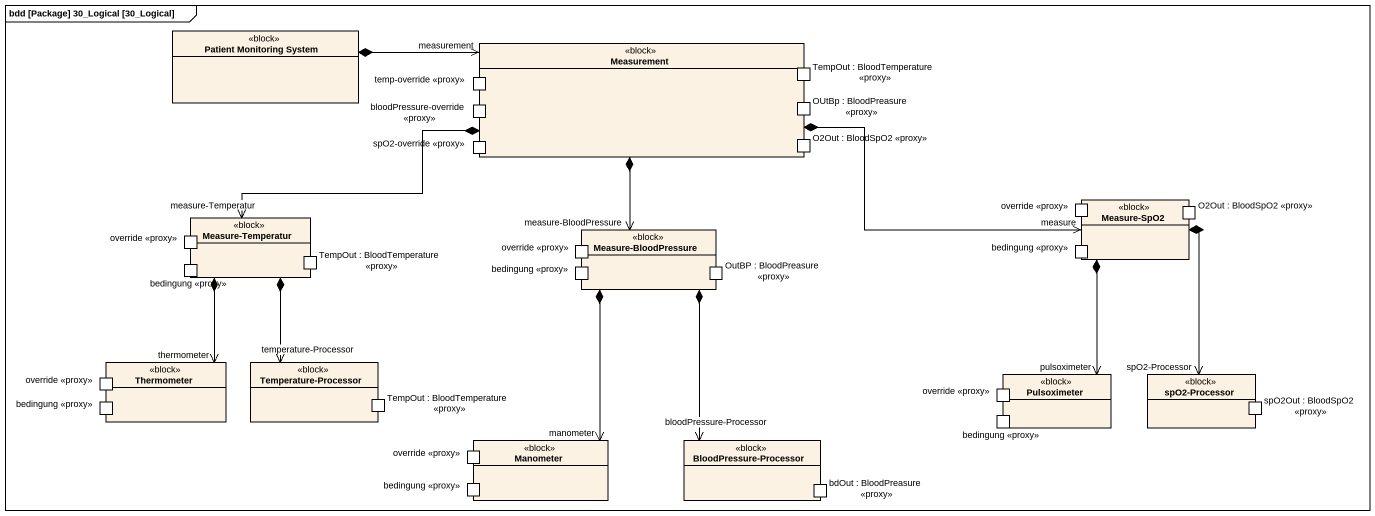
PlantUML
@startuml
mainframe bdd [Package] 30_Logical [30_Logical]
allowmixing
hide circle
hide empty members
class "Patient Monitoring System" as Patient_Monitoring_System <<block>>
rectangle Measurement <<block>> {
  port "temp-override <<proxy>>" as temp_override_proxy
  port "TempOut : BloodTemperature <<proxy>>" as TempOut_BloodTemperature
  port "bloodPressure-override <<proxy>>" as bloodPressure_override_proxy
  port "OUtBp : BloodPreasure <<proxy>>" as OUtBp_BloodPreasure_proxy
  port "spO2-override <<proxy>>" as spO2_override_proxy
  port "O2Out : BloodSpO2 <<proxy>>" as O2Out_BloodSpO2_proxy
}
rectangle "Measure-SpO2" as Measure_SpO2 <<block>> {
  port "override <<proxy>>" as override_proxy
  port "O2Out : BloodSpO2 <<proxy>>" as O2Out_BloodSpO2_proxy_2
  port "bedingung <<proxy>>" as bedingung_proxy
}
rectangle "Measure-Temperatur" as Measure_Temperatur <<block>> {
  port "override <<proxy>>" as override_proxy_2
  port "bedingung <<proxy>>" as bedingung_proxy_2
  port "TempOut : BloodTemperature <<proxy>>" as TempOut_BloodTemperature_2
}
rectangle "Measure-BloodPressure" as Measure_BloodPressure <<block>> {
  port "override <<proxy>>" as override_proxy_3
  port "bedingung <<proxy>>" as bedingung_proxy_3
  port "OutBP : BloodPreasure <<proxy>>" as OutBP_BloodPreasure_proxy
}
rectangle Thermometer <<block>> {
  port "override <<proxy>>" as override_proxy_4
  port "bedingung <<proxy>>" as bedingung_proxy_4
}
rectangle "Temperature-Processor" as Temperature_Processor <<block>> {
  port "TempOut : BloodTemperature <<proxy>>" as TempOut_BloodTemperature_3
}
rectangle Pulsoximeter <<block>> {
  port "override <<proxy>>" as override_proxy_5
  port "bedingung <<proxy>>" as bedingung_proxy_5
}
rectangle "spO2-Processor" as spO2_Processor <<block>> {
  port "spO2Out : BloodSpO2 <<proxy>>" as spO2Out_BloodSpO2_proxy
}
rectangle Manometer <<block>> {
  port "override <<proxy>>" as override_proxy_6
  port "bedingung <<proxy>>" as bedingung_proxy_6
}
rectangle "BloodPressure-Processor" as BloodPressure_Processor <<block>> {
  port "bdOut : BloodPreasure <<proxy>>" as bdOut_BloodPreasure_proxy
}
Patient_Monitoring_System *-right-> "measurement" Measurement
Measurement *-right-> "measure" Measure_SpO2
Measurement *-left-> "measure-Temperatur" Measure_Temperatur
Measurement *--> "measure-BloodPressure" Measure_BloodPressure
Measure_SpO2 *--> "pulsoximeter" Pulsoximeter
Measure_SpO2 *--> "spO2-Processor" spO2_Processor
Measure_Temperatur *--> "thermometer" Thermometer
Measure_Temperatur *--> "temperature-Processor" Temperature_Processor
Measure_BloodPressure *--> "manometer" Manometer
Measure_BloodPressure *--> "bloodPressure-Processor" BloodPressure_Processor
@enduml
